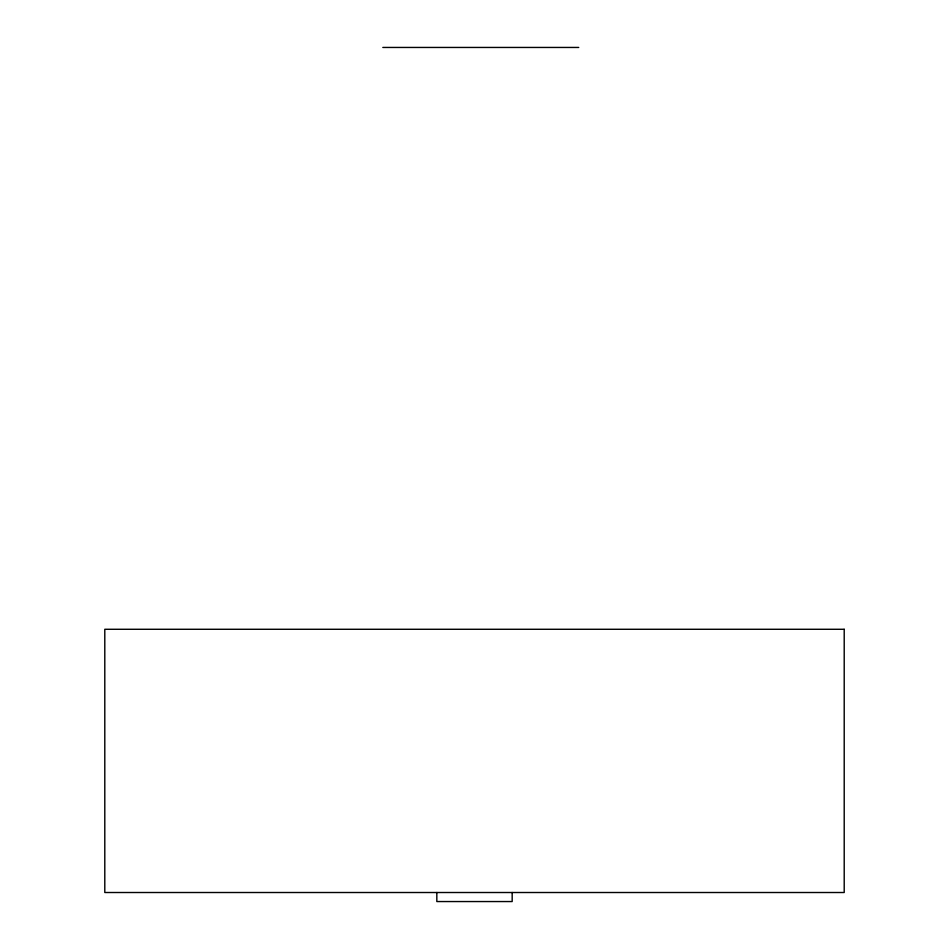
<?xml version="1.0" encoding="UTF-8"?>
<svg xmlns="http://www.w3.org/2000/svg" width="949" height="949" viewBox="0 0 949 949"><rect width="100%" height="100%" fill="white"/><g stroke="black" fill="none" stroke-linecap="round" stroke-linejoin="round"><path stroke-width="1.42" d="M382.815 47.45L578.736 47.45M512.175 892.511L512.175 901.55L436.825 901.55L436.825 892.511M844.207 629.282L104.793 629.282L104.793 892.511L844.207 892.511L844.207 629.282"/></g></svg>
